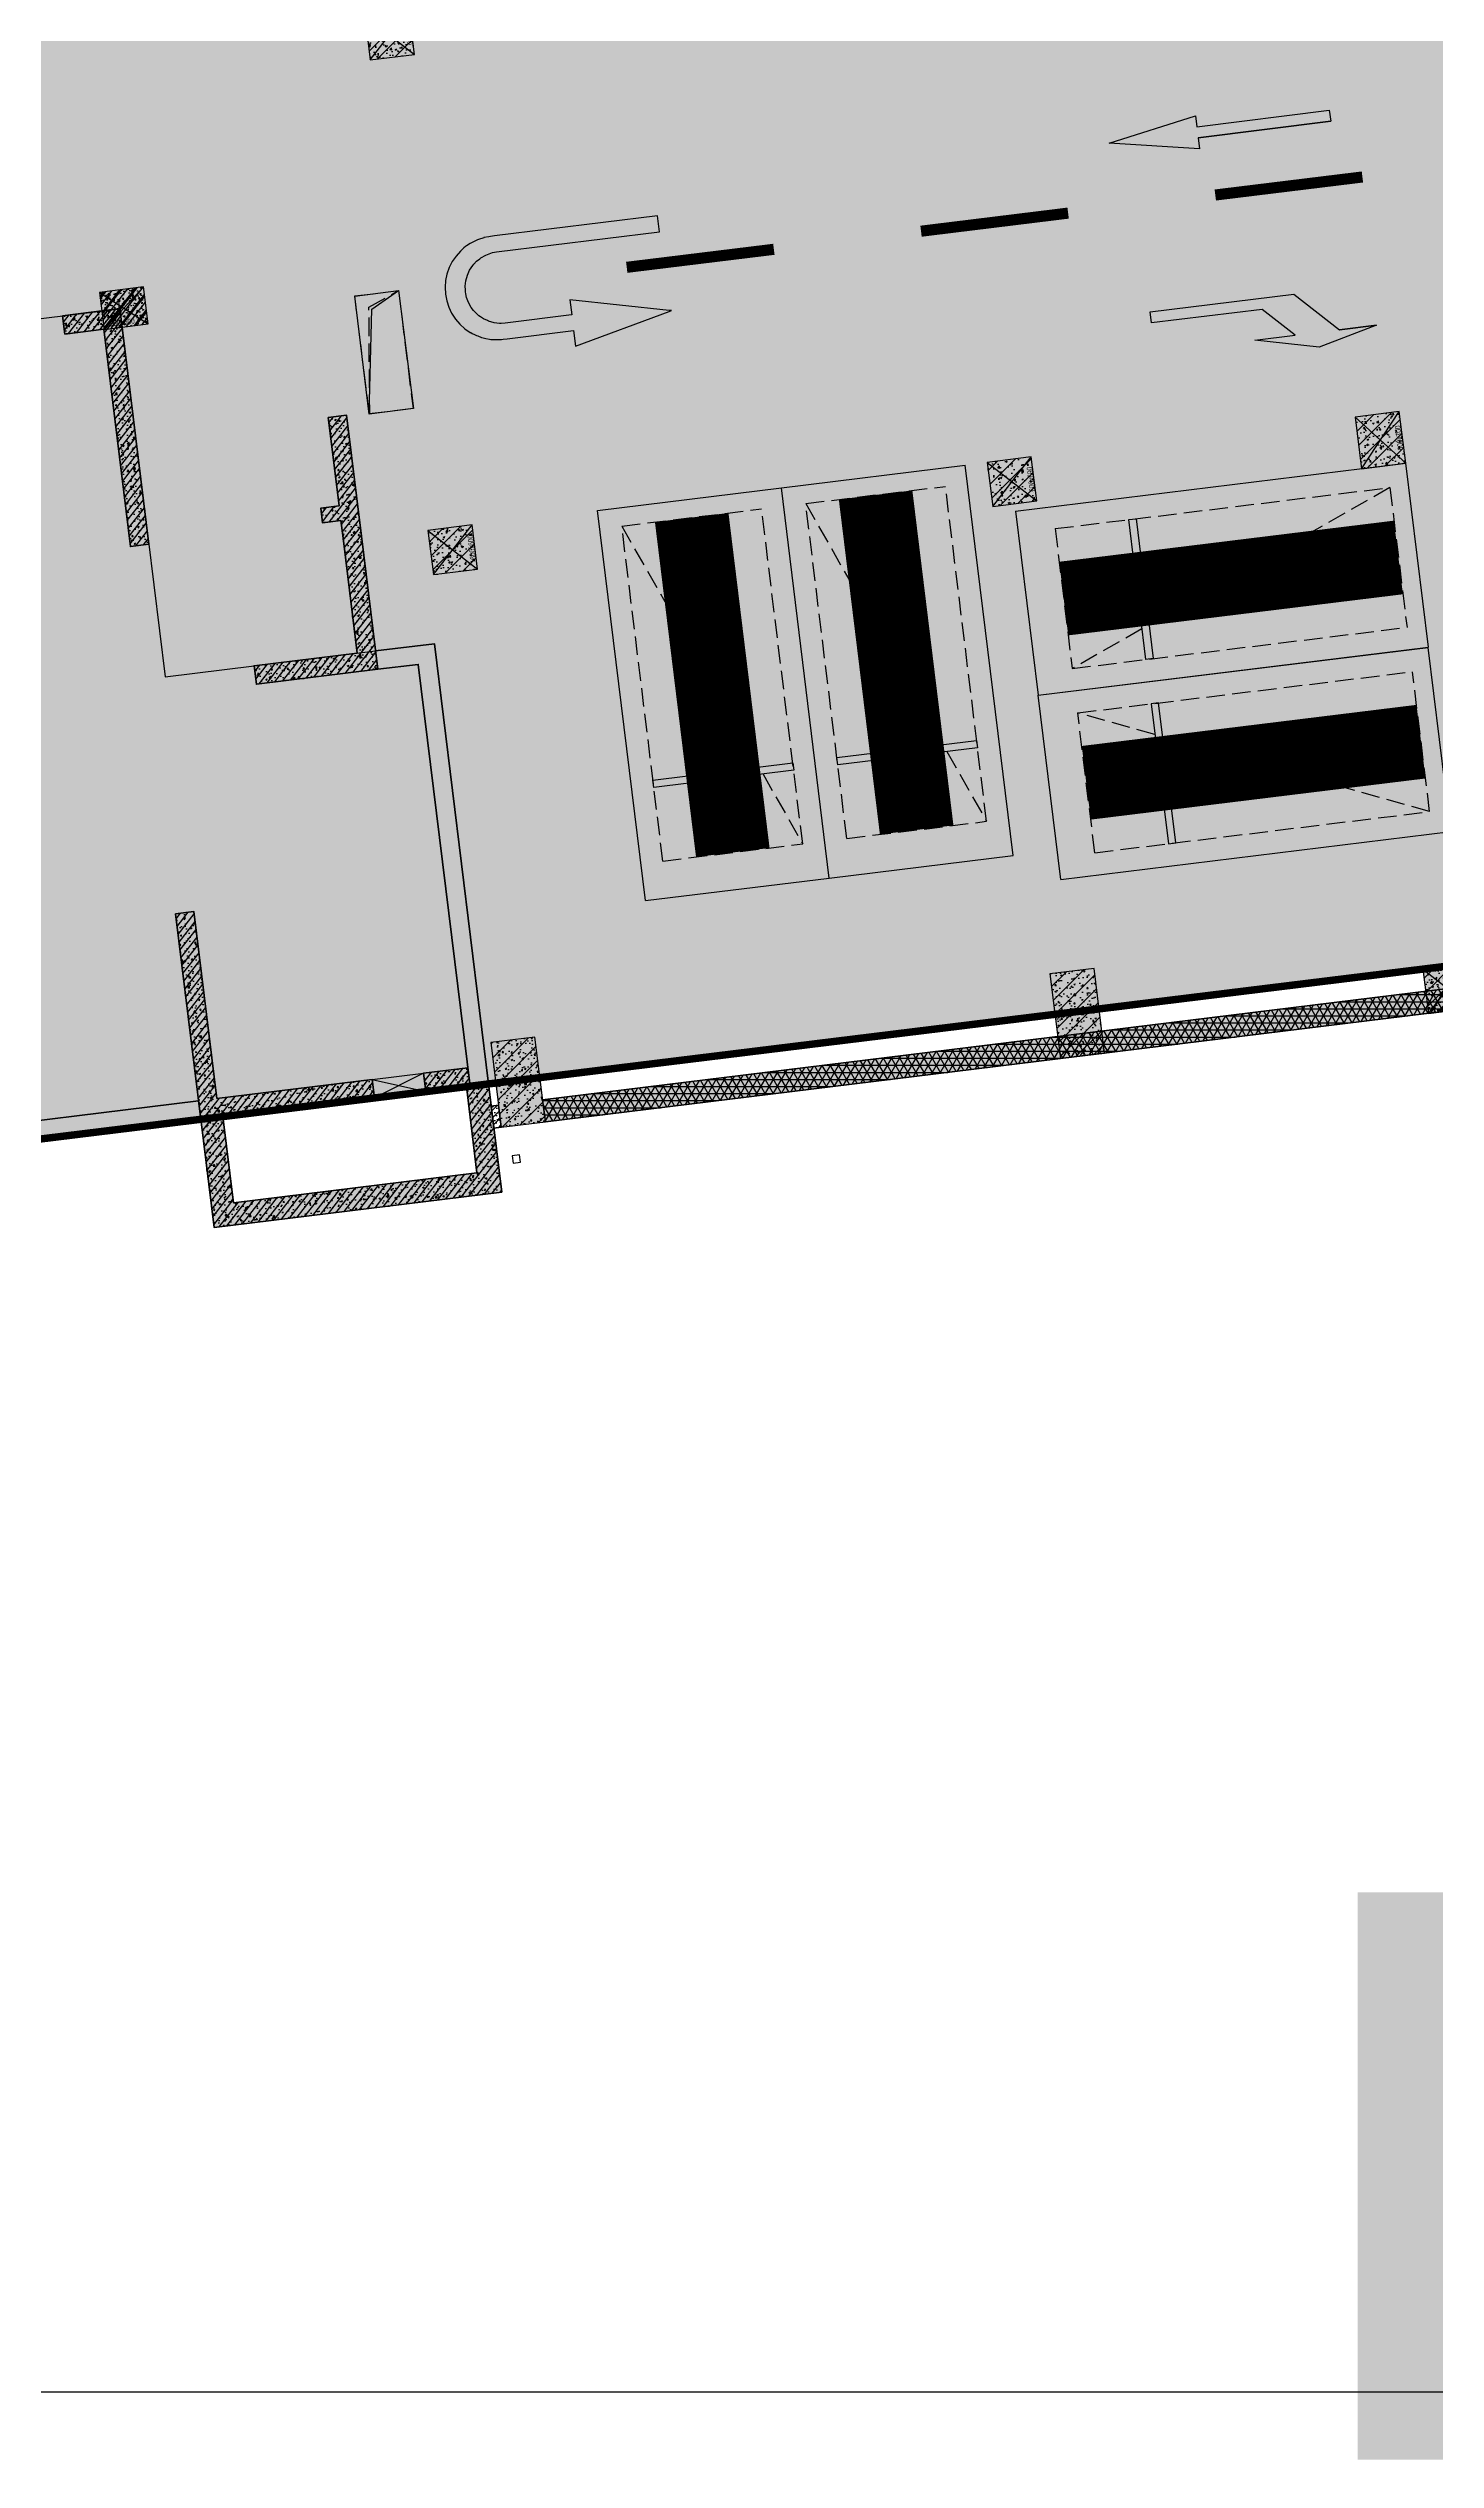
# Model space of a CAD drawing. Extents: x -1338203 to 1886333, y -530034 to 1031844.
# Drawn here: x 812422 to 831142, y -20250 to 12262 of the extents above; entities that cross this region are included whole.
import ezdxf
from ezdxf.enums import TextEntityAlignment as Align

# ---------------------------------------------------------------- set-up
doc = ezdxf.new("R2010")
doc.units = 0
doc.header["$LTSCALE"] = 1000
doc.header["$MEASUREMENT"] = 0
doc.linetypes.add('A-001-平面B2$0$__DASH', pattern=[0.35, 0.25, -0.1])
doc.linetypes.add('DASH', pattern=[0.35, 0.25, -0.1])
for name, color, linetype in [('$0$0A-O-HOLE', 52, 'Continuous'), ('0A-P-PKNG-LINE', 9, 'Continuous'), ('A-001-主楼相对位置参照$0$SURFACE', 6, 'Continuous'), ('A-001-车库楼板开洞B1$0$0A-O-HOLE', 52, 'Continuous'), ('A-FIRE', 7, 'Continuous'), ('p-a-exits', 4, 'Continuous'), ('p-a-regular', 5, 'Continuous'), ('S-09-墙柱B1_1(QB)$0$0S-CW-HATCH', 251, 'Continuous'), ('S-09-墙柱B1_1(QB)$0$0S-CW-HATCH-UP', 251, 'Continuous'), ('S-09-墙柱B1_1(QB)$0$0S-S-HOLE', 55, 'Continuous'), ('S001南区墙柱$0$0S-CW-HATCH', 251, 'Continuous'), ('S001南区墙柱$0$0S-CW-HATCH-UP', 251, 'Continuous'), ('S001南区墙柱$0$0S-F-WALL-HATCH', 251, 'Continuous'), ('S001南区墙柱$0$0S-F-WALL-HATCH-UP', 251, 'Continuous'), ('S001南区墙柱$0$S001-墙柱B1_1$0$0S-CC-LINE', 52, 'Continuous'), ('S001南区墙柱$0$S001-墙柱B1_1$0$0S-CW-HATCH-UP', 251, 'Continuous'), ('S001南区墙柱$0$S001地下一墙柱$0$0S-CC-LINE', 52, 'Continuous'), ('S001南区墙柱$0$S001地下一墙柱$0$0S-CW-HATCH-UP', 251, 'Continuous'), ('中心线', 42, 'Continuous'), ('地面指向箭头', 7, 'Continuous')]:
    doc.layers.add(name, color=color, linetype=linetype)
for name, color, linetype, plot in [('0A-X-AREA', 6, 'Continuous', False), ('A-001-主楼组合参照B1$0$0A-X-AREA', 6, 'Continuous', False), ('S001南区墙柱$0$S001-墙柱B1_1$0$0S-A-TIPS', 10, 'Continuous', False)]:
    doc.layers.add(name, color=color, linetype=linetype, plot=plot)
doc.layers.add('p-a-regular-narrow', color=7, linetype='Continuous', true_color=0x9600ff)
doc.layers.add('p-a-wall', color=7, linetype='Continuous', lineweight=50)
doc.layers.add('S-09-墙柱B1_1(QB)$0$0S-CW-LINE', color=7, linetype='Continuous', lineweight=50)
doc.layers.add('p-h-walkable', color=7, linetype='Continuous', lineweight=70, true_color=0xf0f0f0)
doc.styles.add('S001南区墙柱$0$S001-墙柱B1_1$0$AAD-S', font='aad-s.shx', dxfattribs={"width": 0.7, "bigfont": 'aad-hztxt.shx'})
pattern_1 = [(52.000496, (-198786.46, 270629.406), (-59.101206, 46.174099), []), (57.000496, (-198786.46, 270629.4), (215.868353, 7.54016), [22.5, -247.5]), (2.000496, (-198786.46, 270629.4), (-68.817774, 218.902166), [18, -198]), (107.451896, (-198768.47, 270630.03), (147.050755, 226.44221), [19.122057, -210.342634]), (53.184696, (-198793.77, 270688.96), (323.837396, -10.263586), [33.75, -371.25]), (103.636096, (-198766.8, 270688.1), (242.69142, 324.2312), [28.68309, -315.5139]), (358.184696, (-198793.77, 270688.96), (242.69117, 324.23139), [27, -297]), (28.000496, (-198762.17, 270677.73), (192.458258, -98.060282), [22.5, -247.5]), (333.000496, (-198762.17, 270677.73), (45.936495, 224.819667), [18, -198]), (78.451896, (-198746.13, 270669.56), (238.39485, 126.7592), [19.122057, -210.342634]), (44.500496, (-198786.46, 270629.406), (-8.550963, 99.568254), [0, -195.6, 0, -201, 0, -198.75]), (14.500496, (-198786.46, 270629.41), (63.911489, 127.060135), [0, -114.6, 0, -191.1, 0, -75.75]), (334.500496, (-198852.86, 270621.25), (159.777535, 12.8023345), [0, -75, 0, -234, 0, -310.5]), (324.500496, (-198882.64, 270617.6), (169.991395, 51.13087), [0, -97.5, 0, -155.4, 0, -220.5])]
pattern_2 = [(45, (763253.08, -2212.07), (-106.066, 106.066), []), (50, (763253.08, -2212.07), (215.17805, -18.82564), [22.5, -247.5]), (355, (763253.08, -2212.07), (-41.6254, 225.65764), [18, -198]), (100.4514, (763271, -2213.64), (173.5528, 206.83186), [19.12206, -210.3426]), (46.1842, (763253.08, -2152.07), (320.1723, -49.6557), [33.75, -371.25]), (96.6356, (763279.76, -2156.2), (280.3988, 292.2354), [28.6831, -315.5139]), (351.1842, (763253.08, -2152.07), (280.3986, 292.2356), [27, -297]), (21, (763283.08, -2167.07), (179.0721, -120.78567), [22.5, -247.5]), (326, (763283.08, -2167.07), (72.9946, 217.545), [18, -198]), (71.4514, (763298, -2177.14), (252.0668, 96.75915), [19.12206, -210.3426]), (37.5, (763253.08, -2212.075), (3.64796, 99.86816), [1.5, -195.6, 1.5, -201, 1.5, -198.75]), (7.5, (763253.08, -2212.07), (78.92086, 118.32351), [1.5, -114.6, 1.5, -191.1, 1.5, -75.75]), (327.5, (763186.18, -2212.075), (160.14673, -6.76646), [1.5, -75, 1.5, -234, 1.5, -310.5]), (317.5, (763156.18, -2212.07), (174.95585, 30.0315), [1.5, -97.5, 1.5, -155.4, 1.5, -220.5])]

# ---------------------------------------------------------------- blocks, each defined once
blk = doc.blocks.new('A$C2C814229')
at = {"layer": '$0$0A-O-HOLE', "linetype": 'DASH'}
for points in [[(50192, -297967), (50783, -297893), (50979, -299483), (50389, -299558), (50193, -297967)], [(50394, -299557), (50384, -298120), (50783, -297893)]]:
    blk.add_lwpolyline(points, dxfattribs=at)
blk = doc.blocks.new('A-001-车库楼板开洞B1')
at = {"layer": 'A-001-车库楼板开洞B1$0$0A-O-HOLE', "elevation": -83050}
blk.add_lwpolyline([(50192, -297968), (50783, -297894), (50984, -299483), (50389, -299559)], close=True, dxfattribs=at)
blk.add_lwpolyline([(50389, -299559), (50423, -298143), (50783, -297894)], dxfattribs=at)
blk = doc.blocks.new('JTDT')
at = {"layer": 'A-FIRE'}
h = blk.add_hatch(color=251, dxfattribs=at)
h.dxf.hatch_style = 1
h.paths.add_polyline_path([(189165, 82916), (189162, 82988), (189159, 82988), (189147, 83060), (189144, 83075), (189126, 83123), (189114, 83162), (189105, 83180), (189081, 83230), (189072, 83245), (189057, 83269), (189036, 83299), (189024, 83317), (189021, 83320), (189021, 83323), (188961, 83389), (188893, 83449), (188818, 83500), (188734, 83542), (188650, 83571), (188561, 83586), (188468, 83592), (188378, 83586), (188288, 83571), (188202, 83542), (188118, 83500), (188043, 83449), (187974, 83389), (187915, 83323), (187915, 83320), (187912, 83317), (187900, 83299), (187882, 83269), (187864, 83245), (187858, 83230), (187831, 83180), (187822, 83162), (187810, 83123), (187795, 83075), (187789, 83060), (187777, 82988), (187771, 82916), (187771, 82895), (187771, 82839), (187771, 81938), (187559, 81938), (187559, 81935), (187867, 80625), (187876, 80592), (187882, 80625), (188190, 81935), (187983, 81935), (187983, 81938), (187983, 82839), (187986, 82895), (187989, 82916), (188007, 82988), (188037, 83060), (188046, 83075), (188076, 83123), (188109, 83162), (188124, 83180), (188184, 83230), (188205, 83245), (188247, 83269), (188318, 83299), (188390, 83317), (188441, 83320), (188468, 83323), (188492, 83320), (188543, 83317), (188615, 83299), (188686, 83269), (188728, 83245), (188749, 83230), (188809, 83180), (188824, 83162), (188857, 83123), (188887, 83075), (188896, 83060), (188926, 82988), (188944, 82916), (188947, 82895), (188949, 82839), (188949, 80625), (189168, 80625), (189168, 82839), (189168, 82895)])
at = {"layer": '地面指向箭头', "color": 251, "linetype": 'Continuous'}
blk.add_lwpolyline([(189165, 82916), (189162, 82988), (189159, 82988), (189147, 83060), (189144, 83075), (189126, 83123), (189114, 83162), (189105, 83180), (189081, 83230), (189072, 83245), (189057, 83269), (189036, 83299), (189024, 83317), (189021, 83320), (189021, 83323), (188961, 83389), (188893, 83449), (188818, 83500), (188734, 83542), (188650, 83571), (188561, 83586), (188468, 83592), (188378, 83586), (188288, 83571), (188202, 83542), (188118, 83500), (188043, 83449), (187974, 83389), (187915, 83323), (187915, 83320), (187912, 83317), (187900, 83299), (187882, 83269), (187864, 83245), (187858, 83230), (187831, 83180), (187822, 83162), (187810, 83123), (187795, 83075), (187789, 83060), (187777, 82988), (187771, 82916), (187771, 82895), (187771, 82839), (187771, 81938), (187559, 81938), (187559, 81935), (187867, 80625), (187876, 80592), (187882, 80625), (188190, 81935), (187983, 81935), (187983, 81938), (187983, 82839), (187986, 82895), (187989, 82916), (188007, 82988), (188037, 83060), (188046, 83075), (188076, 83123), (188109, 83162), (188124, 83180), (188184, 83230), (188205, 83245), (188247, 83269), (188318, 83299), (188390, 83317), (188441, 83320), (188468, 83323), (188492, 83320), (188543, 83317), (188615, 83299), (188686, 83269), (188728, 83245), (188749, 83230), (188809, 83180), (188824, 83162), (188857, 83123), (188887, 83075), (188896, 83060), (188926, 82988), (188944, 82916), (188947, 82895), (188949, 82839), (188949, 80625), (189168, 80625), (189168, 82839), (189168, 82895), (189165, 82916)], dxfattribs=at)
blk = doc.blocks.new('直行')
at = {"layer": '地面指向箭头'}
blk.add_hatch(color=251, dxfattribs=at).paths.add_polyline_path([(-29241, 4059962), (-29466, 4058762), (-29316, 4058762), (-29316, 4056961), (-29166, 4056961), (-29166, 4058762), (-29016, 4058762)])
at = {"layer": '地面指向箭头', "color": 251}
blk.add_lwpolyline([(-29316, 4058762), (-29316, 4056961), (-29316, 4058762), (-29316, 4058762), (-29466, 4058762), (-29241, 4059962), (-29016, 4058762), (-29166, 4058762), (-29166, 4056961), (-29316, 4056961), (-29316, 4056961)], dxfattribs=at)
blk = doc.blocks.new('左转或右转')
at = {"layer": '地面指向箭头'}
blk.add_hatch(color=251, dxfattribs=at).paths.add_polyline_path([(3221046, 2451667), (3221247, 2450864), (3221247, 2451366), (3221799, 2451918), (3221799, 2453874), (3221648, 2453874), (3221648, 2452369), (3221247, 2451968), (3221247, 2452519)])
at = {"layer": '地面指向箭头', "color": 251}
blk.add_lwpolyline([(3221247, 2450864), (3221046, 2451667), (3221247, 2452519), (3221247, 2451968), (3221648, 2452369), (3221648, 2453874), (3221799, 2453874), (3221799, 2451918), (3221247, 2451366), (3221247, 2450864), (3221247, 2451366)], dxfattribs=at)
blk = doc.blocks.new('A$C9cb663f1')
at = {"layer": '中心线', "color": 251, "const_width": 150}
for points in [[(415521, -351478), (417506, -351235)], [(411551, -351966), (413536, -351722)], [(407581, -352453), (409566, -352210)]]:
    blk.add_lwpolyline(points, dxfattribs=at)
at = {"layer": '地面指向箭头', "color": 251}
for name, p, rotation in [('直行', (4439379, 179503), 97.09216386480834), ('JTDT', (511074, -529691), 96.99999639896232)]:
    blk.add_blockref(name, p, dxfattribs=dict(at, rotation=rotation))
at = {"layer": '地面指向箭头', "color": 251, "linetype": 'Continuous', "rotation": 97.00158565783313}
blk.add_blockref('左转或右转', (3242943, -3251707), dxfattribs=at)
blk = doc.blocks.new('A-001-主楼相对位置参照')
at = {"layer": 'A-001-主楼相对位置参照$0$SURFACE', "ltscale": 0.5, "elevation": 83050}
blk.add_lwpolyline([(52416, -309547), (52317, -309559), (52329, -309658), (52428, -309646)], close=True, dxfattribs=at)
blk.add_lwpolyline([(52416, -309547), (52317, -309559), (52329, -309658), (52428, -309646)], close=True, dxfattribs=at)
blk = doc.blocks.new('S001南区墙柱$0$AAD_BLOCK_20230215093950878')
at = {"layer": 'S001南区墙柱$0$0S-CW-HATCH'}
h = blk.add_hatch(color=256, dxfattribs=at)
h.dxf.hatch_style = 1
h.paths.add_polyline_path([(-300, -250), (300, -250), (300, 250), (-300, 250)])
at = {"layer": 'S001南区墙柱$0$0S-CW-HATCH-UP'}
h = blk.add_hatch(dxfattribs=at)
h.set_pattern_fill('钢筋混凝土', color=256, scale=30, pattern_type=2)
h.set_pattern_definition([(45, (-42203.53, -84001.15), (-106.06602, 106.06602), []), (50, (-42203.53, -84001.15), (215.17805, -18.82564), [22.5, -247.5]), (355, (-42203.53, -84001.15), (-41.6254, 225.65764), [18, -198]), (100.4514, (-42185.6, -84002.72), (173.5528, 206.83186), [19.12206, -210.34263]), (46.1842, (-42203.53, -83941.15), (320.1723, -49.6557), [33.75, -371.25]), (96.6356, (-42176.85, -83945.3), (280.3988, 292.2354), [28.6831, -315.5139]), (351.1842, (-42203.53, -83941.15), (280.3986, 292.2356), [27, -297]), (21, (-42173.53, -83956.15), (179.0721, -120.78567), [22.5, -247.5]), (326, (-42173.53, -83956.15), (72.9946, 217.545), [18, -198]), (71.4514, (-42158.6, -83966.21), (252.0668, 96.75915), [19.12206, -210.34263]), (37.5, (-42203.53, -84001.15), (3.647957, 99.868156), [1.5, -195.6, 1.5, -201, 1.5, -198.75]), (7.5, (-42203.53, -84001.15), (78.92086, 118.32351), [1.5, -114.6, 1.5, -191.1, 1.5, -75.75]), (327.5, (-42270.43, -84001.15), (160.14673, -6.76646), [1.5, -75, 1.5, -234, 1.5, -310.5]), (317.5, (-42300.43, -84001.15), (174.95585, 30.0315), [1.5, -97.5, 1.5, -155.4, 1.5, -220.5])])
h.paths.add_polyline_path([(-300, -250), (300, -250), (300, 250), (-300, 250)])
at = {"layer": 'S001南区墙柱$0$S001-墙柱B1_1$0$0S-CW-HATCH-UP', "transparency": 33554661}
h = blk.add_hatch(dxfattribs=at)
h.set_pattern_fill('钢筋混凝土', color=0, scale=30)
h.set_pattern_definition([(45, (48108.52, -15514.205), (-53.03301, 53.03301), []), (50, (48108.52, -15514.2), (215.17805, -18.82564), [22.5, -247.5]), (355, (48108.52, -15514.2), (-41.6254, 225.6576), [18, -198]), (100.4514, (48126.45, -15515.77), (173.5528, 206.8319), [19.1221, -210.3426]), (46.1842, (48108.52, -15454.2), (320.1723, -49.6557), [33.75, -371.25]), (96.6356, (48135.2, -15458.34), (280.3988, 292.2354), [28.683, -315.514]), (351.1842, (48108.52, -15454.2), (280.3986, 292.2356), [27, -297]), (21, (48138.52, -15469.2), (179.0721, -120.78567), [22.5, -247.5]), (326, (48138.52, -15469.2), (72.9946, 217.545), [18, -198]), (71.4514, (48153.44, -15479.27), (252.0668, 96.75915), [19.1221, -210.3426]), (37.5, (48108.52, -15514.205), (3.64796, 99.86816), [0, -195.6, 0, -201, 0, -198.75]), (7.5, (48108.52, -15514.2), (78.92086, 118.32351), [0, -114.6, 0, -191.1, 0, -75.75]), (327.5, (48041.62, -15514.205), (160.14673, -6.76646), [0, -75, 0, -234, 0, -310.5]), (317.5, (48011.62, -15514.2), (174.95585, 30.0315), [0, -97.5, 0, -155.4, 0, -220.5])])
h.paths.add_polyline_path([(-300, -250), (300, -250), (300, 250), (-300, 250)])
at = {"layer": 'S001南区墙柱$0$S001-墙柱B1_1$0$0S-A-TIPS'}
for p, q in [((-300, 250), (300, -250)), ((300, 250), (-300, -250))]:
    blk.add_line(p, q, dxfattribs=at)
at = {"layer": 'S001南区墙柱$0$S001-墙柱B1_1$0$0S-CC-LINE'}
blk.add_lwpolyline([(-300, -250), (300, -250), (300, 250), (-300, 250)], close=True, dxfattribs=at)
at = {"layer": 'S001南区墙柱$0$S001-墙柱B1_1$0$0S-A-TIPS', "style": 'S001南区墙柱$0$S001-墙柱B1_1$0$AAD-S', "width": 0.7}
blk.add_text('500x600', height=75, dxfattribs=at).set_placement((-45, -187), align=Align.MIDDLE_CENTER)
blk = doc.blocks.new('S001南区墙柱$0$AAD_BLOCK_20230215094917040')
at = {"layer": 'S001南区墙柱$0$0S-CW-HATCH'}
h = blk.add_hatch(color=256, dxfattribs=at)
h.dxf.hatch_style = 1
h.paths.add_polyline_path([(683, 75), (595, 769), (0, 695), (87, 0)])
at = {"layer": 'S001南区墙柱$0$0S-CW-HATCH-UP'}
h = blk.add_hatch(dxfattribs=at)
h.set_pattern_fill('钢筋混凝土', color=256, scale=30, pattern_type=2)
h.set_pattern_definition([(45, (-72854.58, -9549.2), (-106.06602, 106.06602), []), (50, (-72854.58, -9549.2), (215.17805, -18.82564), [22.5, -247.5]), (355, (-72854.58, -9549.2), (-41.6254, 225.65764), [18, -198]), (100.4514, (-72836.65, -9550.77), (173.5528, 206.83186), [19.12206, -210.34263]), (46.1842, (-72854.58, -9489.2), (320.1723, -49.6557), [33.75, -371.25]), (96.6356, (-72827.9, -9493.34), (280.3988, 292.2354), [28.6831, -315.5139]), (351.1842, (-72854.6, -9489.2), (280.3986, 292.2356), [27, -297]), (21, (-72824.58, -9504.2), (179.0721, -120.78567), [22.5, -247.5]), (326, (-72824.58, -9504.2), (72.9946, 217.545), [18, -198]), (71.4514, (-72809.66, -9514.26), (252.0668, 96.75915), [19.12206, -210.34263]), (37.5, (-72854.58, -9549.2), (3.64796, 99.86816), [1.5, -195.6, 1.5, -201, 1.5, -198.75]), (7.5, (-72854.58, -9549.2), (78.92086, 118.32351), [1.5, -114.6, 1.5, -191.1, 1.5, -75.75]), (327.5, (-72921.48, -9549.2), (160.14673, -6.76646), [1.5, -75, 1.5, -234, 1.5, -310.5]), (317.5, (-72951.48, -9549.2), (174.95585, 30.0315), [1.5, -97.5, 1.5, -155.4, 1.5, -220.5])])
h.paths.add_polyline_path([(683, 75), (595, 769), (0, 695), (87, 0)])
at = {"layer": 'S001南区墙柱$0$S001-墙柱B1_1$0$0S-A-TIPS'}
for p, q in [((0, 695), (683, 75)), ((87, 0), (595, 769))]:
    blk.add_line(p, q, dxfattribs=at)
at = {"layer": 'S001南区墙柱$0$S001-墙柱B1_1$0$0S-CC-LINE'}
blk.add_lwpolyline([(683, 75), (595, 769), (0, 695), (87, 0)], close=True, dxfattribs=at)
at = {"layer": 'S001南区墙柱$0$S001-墙柱B1_1$0$0S-A-TIPS', "style": 'S001南区墙柱$0$S001-墙柱B1_1$0$AAD-S', "width": 0.7}
blk.add_text('600x700', height=75, rotation=97.1664, dxfattribs=at).set_placement((593, 414), align=Align.MIDDLE_CENTER)
blk = doc.blocks.new('S001南区墙柱$0$AAD_BLOCK_20230215094838514')
at = {"layer": 'S001南区墙柱$0$0S-CW-HATCH'}
h = blk.add_hatch(color=256, dxfattribs=at)
h.dxf.hatch_style = 1
h.paths.add_polyline_path([(670, 75), (595, 670), (0, 595), (75, 0)])
at = {"layer": 'S001南区墙柱$0$0S-CW-HATCH-UP'}
h = blk.add_hatch(dxfattribs=at)
h.set_pattern_fill('钢筋混凝土', color=256, scale=30, pattern_type=2)
h.set_pattern_definition([(45, (-61837.17, -8295.53), (-106.066, 106.066), []), (50, (-61837.17, -8295.53), (215.17805, -18.82564), [22.5, -247.5]), (355, (-61837.17, -8295.53), (-41.6254, 225.65764), [18, -198]), (100.4514, (-61819.24, -8297.1), (173.5528, 206.83186), [19.12206, -210.3426]), (46.1842, (-61837.17, -8235.53), (320.1723, -49.6557), [33.75, -371.25]), (96.6356, (-61810.5, -8239.66), (280.3988, 292.2354), [28.6831, -315.5139]), (351.1842, (-61837.17, -8235.53), (280.3986, 292.2356), [27, -297]), (21, (-61807.17, -8250.53), (179.0721, -120.78567), [22.5, -247.5]), (326, (-61807.17, -8250.53), (72.9946, 217.545), [18, -198]), (71.4514, (-61792.24, -8260.6), (252.0668, 96.75915), [19.12206, -210.3426]), (37.5, (-61837.17, -8295.525), (3.64796, 99.86816), [1.5, -195.6, 1.5, -201, 1.5, -198.75]), (7.5, (-61837.17, -8295.53), (78.92086, 118.32351), [1.5, -114.6, 1.5, -191.1, 1.5, -75.75]), (327.5, (-61904.07, -8295.525), (160.14673, -6.76646), [1.5, -75, 1.5, -234, 1.5, -310.5]), (317.5, (-61934.07, -8295.53), (174.95585, 30.0315), [1.5, -97.5, 1.5, -155.4, 1.5, -220.5])])
h.paths.add_polyline_path([(670, 75), (595, 670), (0, 595), (75, 0)])
at = {"layer": 'S001南区墙柱$0$S001-墙柱B1_1$0$0S-A-TIPS'}
for p, q in [((75, 0), (595, 670)), ((0, 595), (670, 75))]:
    blk.add_line(p, q, dxfattribs=at)
at = {"layer": 'S001南区墙柱$0$S001-墙柱B1_1$0$0S-CC-LINE'}
blk.add_lwpolyline([(670, 75), (595, 670), (0, 595), (75, 0)], close=True, dxfattribs=at)
at = {"layer": 'S001南区墙柱$0$S001-墙柱B1_1$0$0S-A-TIPS', "style": 'S001南区墙柱$0$S001-墙柱B1_1$0$AAD-S', "width": 0.7}
blk.add_text('600x600', height=75, rotation=97.1664, dxfattribs=at).set_placement((589, 368), align=Align.MIDDLE_CENTER)

msp = doc.modelspace()

# ---------------------------------------------------------------- hatches: boundary and pattern name
at = {"layer": 'p-h-walkable', "ltscale": 0.002}
h = msp.add_hatch(color=256, dxfattribs=at)
h.dxf.hatch_style = 1
h.paths.add_polyline_path([(633826.6, 244460.7), (640276.6, 244575.6), (640576.6, 234544.8), (645576.7, 234544.6), (645576.7, 209278.9), (732355.9, 209029), (732355.1, 235229.9), (738506.7, 235229.9), (738506.6, 268838.9), (732734.3, 268838.9), (732734.3, 272898.9), (711963.1, 272898.9), (711963.1, 278984.7), (717256.7, 278984.7), (717256.7, 284049), (733571.6, 284135.6), (733996.6, 290449.1), (739216.6, 290449.1), (739766.6, 284299.1), (754626.6, 284299.1), (755296.6, 290449.1), (760516.6, 290449.1), (760816.6, 283049.1), (760816.3, 275879.2), (775122.6, 275879.2), (776006.6, 274138.9), (776006.6, 259429.1), (778716.6, 259429.1), (778716.6, 238849.1), (783416.6, 238849.1), (783416.6, 237229.1), (782066.6, 237229.1), (782066.6, 234429.1), (779546.6, 234429.1), (779546.6, 237129.1), (773916.6, 237129.1), (773916.6, 243229.1), (764306.6, 243225.6), (764306.6, 236639.1), (760766.6, 236639.1), (760766.6, 234429.1), (758246.6, 234429.1), (758246.6, 238649.1), (762116.6, 238649.1), (762116.6, 243225.6), (748656.6, 243225.6), (748756.3, 207529.1), (800106.6, 207528.9), (800206.7, 201639.7), (812908.2, 202239.1), (812576.6, 180449.3), (744206, 180449.3), (744206, 173439), (728556.7, 173439), (728556.6, 122289.1), (746356.6, 122289.1), (750916.6, 132325.6), (842896.6, 132325.6), (843211.6, 121345.6), (839116.6, 121345.6), (839116.6, 93449.1), (864906.6, 93449.1), (864906.6, 79694), (875856.6, 74929.1), (875856.6, 65749.1), (834560.6, 65749.1), (839142.9, 28436.3), (869465.5, 32160.2), (871163.4, 18334), (873704.3, 18646.1), (877328.9, 5540.2), (761876.2, -8638.5), (761133.2, 2082.3), (764950.9, 5291.5), (763253.1, 19116.3), (799242.7, 23536.1), (793807.6, 65749.1), (750756.6, 65749.1), (751556.6, 81645.6), (636016.6, 81645.6), (636016.6, 96345.6), (629416.6, 96345.6), (629416.6, 118203.2), (622306.6, 118203.2), (622286.6, 139083.2), (644406.6, 137003.2), (644406.6, 129968.2), (656656.6, 129968.2), (656406.6, 138083.2), (712156.6, 138083.2), (711856.6, 184449.1), (581811.6, 184349.1), (581826.6, 197199.1), (585876.6, 197449.1), (585976.6, 209279), (629226.6, 209578.9), (628926.8, 236145.4), (633826.6, 236145.6)])
at = {"layer": 'S-09-墙柱B1_1(QB)$0$0S-CW-HATCH'}
h = msp.add_hatch(color=256, dxfattribs=at)
h.dxf.hatch_style = 1
h.paths.add_polyline_path([(812616.4, 8656), (812646.9, 8407.8), (813172.9, 8472.4), (813532.4, 5544.4), (813780.6, 5574.9), (813390.6, 8751)])
h = msp.add_hatch(color=256, dxfattribs=at)
h.dxf.hatch_style = 1
h.paths.add_polyline_path([(816371.1, 5893), (816123, 5862.5), (816098.6, 6061), (816346.8, 6091.5), (816231, 7034.4), (816200.5, 7282.6), (816448.6, 7313), (816648.5, 5685.2), (816869.1, 3888.7), (815231.4, 3687.6), (815200.9, 3935.8), (816590.5, 4106.4), (816400.4, 5654.8)])
h = msp.add_hatch(color=256, dxfattribs=at)
h.dxf.hatch_style = 1
h.paths.add_polyline_path([(818113.4, -1731.5), (818361.5, -1701), (817632.7, 4234.4), (816838.6, 4136.9), (816869.1, 3888.7), (817415, 3955.8)])
h = msp.add_hatch(color=256, dxfattribs=at)
h.dxf.hatch_style = 1
h.paths.add_polyline_path([(810797.6, -2378), (814450.2, -1929.4), (814480.7, -2177.6), (810580, -2656.6), (810044.9, 1700.7), (810293.1, 1731.2)])
h = msp.add_hatch(color=256, dxfattribs=at)
h.dxf.hatch_style = 1
h.paths.add_polyline_path([(814698.3, -1899), (816792.6, -1641.8), (816823.1, -1890), (814480.7, -2177.6), (814140.6, 591.6), (814388.8, 622.1)])
h = msp.add_hatch(color=256, dxfattribs=at)
h.dxf.hatch_style = 1
h.paths.add_polyline_path([(817487.4, -1556.5), (818082.9, -1483.4), (818113.4, -1731.5), (817517.8, -1804.6)])
h = msp.add_hatch(color=256, dxfattribs=at)
h.dxf.hatch_style = 1
h.paths.add_polyline_path([(814778.4, -2141), (814480.7, -2177.6), (814659.8, -3636.6), (818540.7, -3160.1), (818361.5, -1701), (818063.7, -1737.6), (818206.3, -2898.9), (814921, -3302.3)])
at = {"layer": 'S-09-墙柱B1_1(QB)$0$0S-CW-HATCH-UP'}
h = msp.add_hatch(dxfattribs=at)
h.set_pattern_fill('钢筋混凝土', color=256, scale=30, angle=7.0005)
h.set_pattern_definition(pattern_1)
h.paths.add_polyline_path([(812616.4, 8656), (812646.9, 8407.8), (813172.9, 8472.4), (813532.4, 5544.4), (813780.6, 5574.9), (813390.6, 8751)])
h = msp.add_hatch(dxfattribs=at)
h.set_pattern_fill('钢筋混凝土', color=256, scale=30, angle=7.0005)
h.set_pattern_definition([(52.0005, (786271.34, -3334.3), (-59.1012, 46.1741), []), (57.0005, (786271.34, -3334.3), (215.8684, 7.5402), [22.5, -247.5]), (2.0005, (786271.34, -3334.3), (-68.8178, 218.9022), [18, -198]), (107.4519, (786289.33, -3333.67), (147.0508, 226.4422), [19.122, -210.3426]), (53.1847, (786264.03, -3274.75), (323.8374, -10.2636), [33.75, -371.25]), (103.6361, (786291, -3275.6), (242.6914, 324.2312), [28.683, -315.514]), (358.1847, (786264.03, -3274.75), (242.6912, 324.2314), [27, -297]), (28.0005, (786295.63, -3285.98), (192.4583, -98.0603), [22.5, -247.5]), (333.0005, (786295.63, -3285.98), (45.9365, 224.8197), [18, -198]), (78.4519, (786311.67, -3294.15), (238.3948, 126.7592), [19.122, -210.3426]), (44.5005, (786271.34, -3334.3), (-8.55096, 99.56825), [0, -195.6, 0, -201, 0, -198.75]), (14.5005, (786271.34, -3334.3), (63.9115, 127.06013), [0, -114.6, 0, -191.1, 0, -75.75]), (334.5005, (786204.94, -3342.454), (159.77753, 12.80233), [0, -75, 0, -234, 0, -310.5]), (324.5005, (786175.16, -3346.11), (169.9914, 51.1309), [0, -97.5, 0, -155.4, 0, -220.5])])
h.paths.add_polyline_path([(816371.1, 5893), (816123, 5862.5), (816098.6, 6061), (816346.8, 6091.5), (816231, 7034.4), (816200.5, 7282.6), (816448.6, 7313), (816648.5, 5685.2), (816869.1, 3888.7), (815231.4, 3687.6), (815200.9, 3935.8), (816590.5, 4106.4), (816400.4, 5654.8)])
h = msp.add_hatch(dxfattribs=at)
h.set_pattern_fill('钢筋混凝土', color=256, scale=30, angle=7.0005)
h.set_pattern_definition(pattern_1)
h.paths.add_polyline_path([(818113.4, -1731.5), (818361.5, -1701), (817632.7, 4234.4), (816838.6, 4136.9), (816869.1, 3888.7), (817415, 3955.8)])
h = msp.add_hatch(dxfattribs=at)
h.set_pattern_fill('钢筋混凝土', color=256, scale=30, angle=7.0005)
h.set_pattern_definition(pattern_1)
h.paths.add_polyline_path([(810797.6, -2378), (814450.2, -1929.4), (814480.7, -2177.6), (810580, -2656.6), (810044.9, 1700.7), (810293.1, 1731.2)])
h = msp.add_hatch(dxfattribs=at)
h.set_pattern_fill('钢筋混凝土', color=256, scale=30, angle=7.0005)
h.set_pattern_definition(pattern_1)
h.paths.add_polyline_path([(814698.3, -1899), (816792.6, -1641.8), (816823.1, -1890), (814480.7, -2177.6), (814140.6, 591.6), (814388.8, 622.1)])
h = msp.add_hatch(dxfattribs=at)
h.set_pattern_fill('钢筋混凝土', color=256, scale=30, angle=7.0005)
h.set_pattern_definition([(52.0005, (764733.11, -5979.05), (-59.10121, 46.1741), []), (57.0005, (764733.11, -5979.05), (215.86835, 7.54016), [22.5, -247.5]), (2.0005, (764733.11, -5979.05), (-68.8178, 218.9022), [18, -198]), (107.4519, (764751.1, -5978.42), (147.05076, 226.4422), [19.1221, -210.3426]), (53.1847, (764725.8, -5919.5), (323.8374, -10.2636), [33.75, -371.25]), (103.6361, (764752.8, -5920.35), (242.6914, 324.2312), [28.683, -315.5139]), (358.1847, (764725.8, -5919.5), (242.6912, 324.2314), [27, -297]), (28.0005, (764757.4, -5930.73), (192.45826, -98.0603), [22.5, -247.5]), (333.0005, (764757.4, -5930.73), (45.9365, 224.8197), [18, -198]), (78.4519, (764773.44, -5938.9), (238.39485, 126.7592), [19.1221, -210.3426]), (44.5005, (764733.11, -5979.05), (-8.55096, 99.56825), [0, -195.6, 0, -201, 0, -198.75]), (14.5005, (764733.11, -5979.05), (63.91149, 127.06013), [0, -114.6, 0, -191.1, 0, -75.75]), (334.5005, (764666.71, -5987.205), (159.77753, 12.80233), [0, -75, 0, -234, 0, -310.5]), (324.5005, (764636.93, -5990.86), (169.9914, 51.13087), [0, -97.5, 0, -155.4, 0, -220.5])])
h.paths.add_polyline_path([(817487.4, -1556.5), (818082.9, -1483.4), (818113.4, -1731.5), (817517.8, -1804.6)])
h = msp.add_hatch(dxfattribs=at)
h.set_pattern_fill('钢筋混凝土', color=256, scale=30, angle=7.0005)
h.set_pattern_definition([(52.0004959, (-4649245.344, 85992.93), (-59.1012062, 46.1740991), []), (57.000496, (-4649245.34, 85992.93), (215.8683534, 7.5401595), [22.5, -247.5]), (2.000496, (-4649245.34, 85992.93), (-68.817774, 218.9021665), [18, -198]), (107.451896, (-4649227.36, 85993.56), (147.050755, 226.4422095), [19.122057, -210.342634]), (53.184696, (-4649252.66, 86052.49), (323.837396, -10.263586), [33.75, -371.25]), (103.636096, (-4649225.67, 86051.63), (242.691424, 324.231203), [28.683086, -315.5139]), (358.184696, (-4649252.66, 86052.5), (242.69117, 324.231392), [27, -297]), (28.000496, (-4649221.05, 86041.25), (192.458258, -98.0602823), [22.5, -247.5]), (333.000496, (-4649221.05, 86041.25), (45.936495, 224.8196675), [18, -198]), (78.451896, (-4649205.01, 86033.08), (238.39485, 126.759198), [19.122057, -210.342634]), (44.5004959, (-4649245.344, 85992.93), (-8.5509631, 99.5682541), [0, -195.6, 0, -201, 0, -198.75]), (14.500496, (-4649245.34, 85992.93), (63.9114885, 127.0601347), [0, -114.6, 0, -191.1, 0, -75.75]), (334.5004959, (-4649311.746, 85984.78), (159.7775348, 12.8023345), [0, -75, 0, -234, 0, -310.5]), (324.500496, (-4649341.52, 85981.12), (169.9913954, 51.1308704), [0, -97.5, 0, -155.4, 0, -220.5])])
h.paths.add_polyline_path([(814778.4, -2141), (814480.7, -2177.6), (814659.8, -3636.6), (818540.7, -3160.1), (818361.5, -1701), (818063.7, -1737.6), (818206.3, -2898.9), (814921, -3302.3)])
at = {"layer": 'S001南区墙柱$0$0S-CW-HATCH'}
h = msp.add_hatch(color=256, dxfattribs=at)
h.dxf.hatch_style = 1
h.paths.add_polyline_path([(825937, -215.9), (826077.3, -1358.7), (826672.8, -1285.6), (826532.5, -142.8)])
h = msp.add_hatch(color=256, dxfattribs=at)
h.dxf.hatch_style = 1
h.paths.add_polyline_path([(818393.7, -1142.7), (818534, -2285.1), (819129.5, -2212), (818989.2, -1069.5)])
at = {"layer": 'S001南区墙柱$0$0S-CW-HATCH-UP'}
h = msp.add_hatch(dxfattribs=at)
h.set_pattern_fill('钢筋混凝土', color=256, scale=30, pattern_type=2)
h.set_pattern_definition(pattern_2)
h.paths.add_polyline_path([(825937, -215.9), (826077.3, -1358.7), (826672.8, -1285.6), (826532.5, -142.8)])
h = msp.add_hatch(dxfattribs=at)
h.set_pattern_fill('钢筋混凝土', color=256, scale=30, pattern_type=2)
h.set_pattern_definition(pattern_2)
h.paths.add_polyline_path([(818393.7, -1142.7), (818534, -2285.1), (819129.5, -2212), (818989.2, -1069.5)])
at = {"layer": 'S001南区墙柱$0$0S-F-WALL-HATCH'}
h = msp.add_hatch(color=256, dxfattribs=at)
h.dxf.hatch_style = 1
h.paths.add_polyline_path([(819129.5, -2212.1), (842355, 640.2), (842319.4, 930.2), (842318.4, 938.3), (819092.9, -1914)])
at = {"layer": 'S001南区墙柱$0$0S-F-WALL-HATCH-UP'}
h = msp.add_hatch(dxfattribs=at)
h.set_pattern_fill('NET3', color=256, scale=30)
h.set_pattern_definition([(0, (763253.08, -2212.075), (0, 95.25), []), (60, (763253.08, -2212.075), (-82.48892, 47.625), []), (120, (763253.08, -2212.075), (-82.48892, -47.625), [])])
h.paths.add_polyline_path([(819129.5, -2212.1), (842355, 640.2), (842319.4, 930.2), (842318.4, 938.3), (819092.9, -1914)])
at = {"layer": 'S001南区墙柱$0$S001地下一墙柱$0$0S-CW-HATCH-UP', "ltscale": 0.002}
h = msp.add_hatch(dxfattribs=at)
h.set_pattern_fill('钢筋混凝土', color=256, scale=30)
h.set_pattern_definition([(45, (-23847.07, -3533.15), (-53.0330086, 53.0330086), []), (50, (-23847.07, -3533.15), (215.178055, -18.82564), [22.5, -247.5]), (355, (-23847.07, -3533.15), (-41.6254, 225.65764), [18, -198]), (100.4514, (-23829.13, -3534.72), (173.552815, 206.831863), [19.122057, -210.342634]), (46.1842, (-23847.07, -3473.15), (320.172315, -49.655704), [33.75, -371.25]), (96.6356, (-23820.4, -3477.3), (280.39881, 292.23536), [28.68309, -315.5139]), (351.1842, (-23847.07, -3473.15), (280.39858, 292.23558), [27, -297]), (21, (-23817.07, -3488.15), (179.072116, -120.785667), [22.5, -247.5]), (326, (-23817.07, -3488.15), (72.9946, 217.545014), [18, -198]), (71.4514, (-23802.14, -3498.22), (252.06679, 96.75915), [19.122057, -210.342634]), (37.5, (-23847.07, -3533.15), (3.6479566, 99.868156), [0, -195.6, 0, -201, 0, -198.75]), (7.5, (-23847.07, -3533.15), (78.920861, 118.323514), [0, -114.6, 0, -191.1, 0, -75.75]), (327.5, (-23913.97, -3533.15), (160.146731, -6.7664615), [0, -75, 0, -234, 0, -310.5]), (317.5, (-23943.97, -3533.15), (174.95585, 30.031495), [0, -97.5, 0, -155.4, 0, -220.5])])
h.paths.add_polyline_path([(818398.2, -1999.3), (818497.5, -1987.1), (818534.1, -2284.9), (818434.8, -2297.1)])

# ---------------------------------------------------------------- linework, layer by layer
for p, q in [((822313.2, 6335.5), (824794.6, 6640.1)), ((825440.4, 1379.6), (824794.6, 6640.1)), ((825473.3, 6021.9), (830733.8, 6667.7)), ((830733.8, 6667.7), (831038.4, 4186.3)), ((819832.6, 6030.9), (822314, 6335.6)), ((822959, 1075), (822313.2, 6335.5)), ((822959.8, 1075.1), (822314, 6335.6)), ((820478.4, 770.4), (819832.6, 6030.9)), ((825473.3, 6021.9), (825777.9, 3540.6)), ((825777.9, 3540.6), (831038.4, 4186.3)), ((825778.2, 3538.4), (831038.6, 4184.4)), ((831343.4, 1703.1), (831038.6, 4184.4)), ((826082.9, 1057), (825778.2, 3538.4)), ((826082.9, 1057), (831343.4, 1703.1)), ((822959, 1075), (825440.4, 1379.6)), ((820478.4, 770.4), (822959.8, 1075.1))]:
    msp.add_line(p, q)
at = {"linetype": 'A-001-平面B2$0$__DASH'}
for p, q in [((822641.4, 6123.9), (824527.3, 6355.4)), ((825081.7, 1839.3), (824527.3, 6355.4)), ((826006.1, 5785.1), (830522.2, 6339.5)), ((830522.2, 6339.5), (830753.7, 4453.6)), ((820160.9, 5819.4), (822046.7, 6050.9)), ((822601.1, 1534.8), (822046.7, 6050.9)), ((823195.8, 1607.8), (822641.4, 6123.9)), ((820715.3, 1303.3), (820160.9, 5819.4)), ((826006.1, 5785.1), (826237.6, 3899.2)), ((826237.6, 3899.2), (830753.7, 4453.6)), ((826311, 3301.6), (830827.1, 3856.2)), ((831058.7, 1970.4), (830827.1, 3856.2)), ((826542.6, 1415.7), (826311, 3301.6)), ((826542.6, 1415.7), (831058.7, 1970.4)), ((823195.8, 1607.8), (825081.7, 1839.3)), ((820715.3, 1303.3), (822601.1, 1534.8))]:
    msp.add_line(p, q, dxfattribs=at)
for points in [[(830522.2, 6339.5), (826237.6, 3899.2)], [(822641.4, 6123.9), (825081.7, 1839.3)], [(820160.9, 5819.4), (822601.1, 1534.8)], [(831058.7, 1970.4), (826311, 3301.6)]]:
    msp.add_lwpolyline(points, dxfattribs=at)
for points in [[(827230.2, 4021.1), (826998.7, 5906.9), (827097.9, 5919.1), (827329.4, 4033.3)], [(827303.5, 3423.5), (827535.1, 1537.6), (827634.4, 1549.8), (827402.8, 3435.7)], [(824959.8, 2831.8), (823074, 2600.3), (823061.8, 2699.6), (824947.7, 2931.1)], [(822479.3, 2527.3), (820593.4, 2295.8), (820581.2, 2395.1), (822467.1, 2626.6)]]:
    msp.add_lwpolyline(points, close=True)
at = {"layer": '0A-X-AREA'}
msp.add_lwpolyline([(486756.1, -19335.1), (891245.7, -19335.1), (891245.7, 310760.2), (486756.1, 310760.2)], close=True, dxfattribs=at)
at = {"layer": 'A-001-主楼组合参照B1$0$0A-X-AREA', "elevation": 83050, "flags": 128}
msp.add_lwpolyline([(811405.7, 8506.7), (813390.8, 8750.5), (814000.2, 3787.7), (816838.9, 4136.4), (816838.9, 4136.4), (817632.9, 4233.9), (817944.2, 1699.6), (817944.2, 1699.6), (818541.1, -3160.6), (814660.2, -3637.2), (814481, -2178.1), (810828.5, -2626.7)], dxfattribs=at)
at = {"layer": 'p-a-exits', "ltscale": 0.002}
msp.add_solid([(830087, -12599.5), (836892, -12599.5), (830087, -20250.5), (836892, -20250.5)], dxfattribs=at)
at = {"layer": 'p-a-regular', "ltscale": 0.002, "const_width": 1000}
for points in [[(824138.8, 1723.5), (823584.4, 6239.6)], [(821658.2, 1419), (821103.8, 5935.1)], [(826121.9, 4842.2), (830638, 5396.6)]]:
    msp.add_lwpolyline(points, dxfattribs=at)
at = {"layer": 'p-a-regular-narrow', "ltscale": 0.002, "const_width": 1000}
msp.add_lwpolyline([(826426.8, 2358.7), (830942.9, 2913.3)], dxfattribs=at)
at = {"layer": 'p-a-wall'}
msp.add_lwpolyline([(819129.5, -2212.1), (842355, 640.2), (842319.4, 930.2), (842319.4, 930.2), (842318.4, 938.3), (819092.9, -1914)], close=True, dxfattribs=at)
at = {"layer": 'p-a-wall', "elevation": -83050}
msp.add_lwpolyline([(818398.2, -1999.3), (818497.5, -1987.1), (818534.1, -2284.9), (818434.8, -2297.1)], close=True, dxfattribs=at)
at = {"layer": 'p-h-walkable', "ltscale": 0.002, "const_width": 100}
msp.add_lwpolyline([(877328.9, 5540.2), (761876.2, -8638.5), (761133.2, 2082.3), (764950.9, 5291.5), (763253.1, 19116.3), (799242.7, 23536.1), (793807.6, 65749.1), (750756.6, 65749.1), (751556.6, 81645.6), (636016.6, 81645.6), (636016.6, 96345.6), (629416.6, 96345.6), (629416.6, 118203.2), (622306.6, 118203.2), (622286.6, 139083.2), (644406.6, 137003.2), (644406.6, 129968.2), (656656.6, 129968.2), (656406.6, 138083.2), (712156.6, 138083.2), (711856.6, 184449.1)], dxfattribs=at)
at = {"layer": 'S-09-墙柱B1_1(QB)$0$0S-CW-LINE', "elevation": 0}
for points in [[(812616.4, 8656), (813390.6, 8751), (813780.6, 5574.9), (813532.4, 5544.4), (813172.9, 8472.4), (812646.9, 8407.8)], [(816371.1, 5893), (816123, 5862.5), (816098.6, 6061), (816346.8, 6091.5), (816231, 7034.4), (816231, 7034.4), (816200.5, 7282.6), (816200.5, 7282.6), (816448.6, 7313), (816648.5, 5685.2), (816869.1, 3888.7), (815231.4, 3687.6), (815200.9, 3935.8), (816590.5, 4106.4), (816400.4, 5654.8)], [(818113.4, -1731.5), (818361.5, -1701), (817632.7, 4234.4), (817632.7, 4234.4), (816838.6, 4136.9), (816869.1, 3888.7), (817415, 3955.8)], [(810797.6, -2378), (814450.2, -1929.4), (814480.7, -2177.6), (810580, -2656.6), (810044.9, 1700.7), (810293.1, 1731.2)], [(814698.3, -1899), (816792.6, -1641.8), (816823.1, -1890), (814480.7, -2177.6), (814140.6, 591.6), (814388.8, 622.1)], [(817487.4, -1556.5), (818082.9, -1483.4), (818113.4, -1731.5), (817517.8, -1804.6)], [(814778.4, -2141), (814480.7, -2177.6), (814659.8, -3636.6), (818540.7, -3160.1), (818361.5, -1701), (818063.7, -1737.6), (818206.3, -2898.9), (814921, -3302.3)]]:
    msp.add_lwpolyline(points, close=True, dxfattribs=at)
at = {"layer": 'S-09-墙柱B1_1(QB)$0$0S-S-HOLE', "elevation": 0}
msp.add_lwpolyline([(816792.6, -1641.8), (817487.4, -1556.5), (817517.9, -1804.6), (816823.1, -1890)], close=True, dxfattribs=at)
for points in [[(817487.4, -1556.5), (816823.1, -1890)], [(816792.6, -1641.8), (817517.9, -1804.6)]]:
    msp.add_lwpolyline(points, dxfattribs=at)
at = {"layer": 'S001南区墙柱$0$S001地下一墙柱$0$0S-CC-LINE'}
for points, elevation in [([(825937, -215.9), (826077.3, -1358.7), (826672.8, -1285.6), (826532.5, -142.8), (825937, -215.9)], 94000), ([(818393.7, -1142.7), (818534, -2285.1), (819129.5, -2212), (818989.2, -1069.5), (818393.7, -1142.7)], 94050)]:
    msp.add_lwpolyline(points, dxfattribs=dict(at, elevation=elevation))

# ---------------------------------------------------------------- block references
at = {"ltscale": 0.002}
for name, p in [('A-001-主楼相对位置参照', (766365.4, 306889.1)), ('A-001-车库楼板开洞B1', (766365.4, 306889.1)), ('A$C9cb663f1', (412646.2, 361761.3))]:
    msp.add_blockref(name, p, dxfattribs=at)
for name, p in [('S001南区墙柱$0$AAD_BLOCK_20230215094838514', (816692.7, 12104.7)), ('S001南区墙柱$0$AAD_BLOCK_20230215094917040', (830053.1, 6593.7, 3370)), ('S001南区墙柱$0$AAD_BLOCK_20230215094838514', (825090.2, 6083.5)), ('S001南区墙柱$0$AAD_BLOCK_20230215094838514', (817546.1, 5164.9)), ('S001南区墙柱$0$AAD_BLOCK_20230215094838514', (830967.1, -750.6))]:
    msp.add_blockref(name, p)
at = {"rotation": 7.166417273599052}
msp.add_blockref('S001南区墙柱$0$AAD_BLOCK_20230215093950878', (813442.8, 8757.7, 83050), dxfattribs=at)
at = {"layer": '0A-P-PKNG-LINE', "ltscale": 0.002}
msp.add_blockref('A$C2C814229', (766365.4, 306889.1), dxfattribs=at)

doc.saveas('drawing.dxf')
